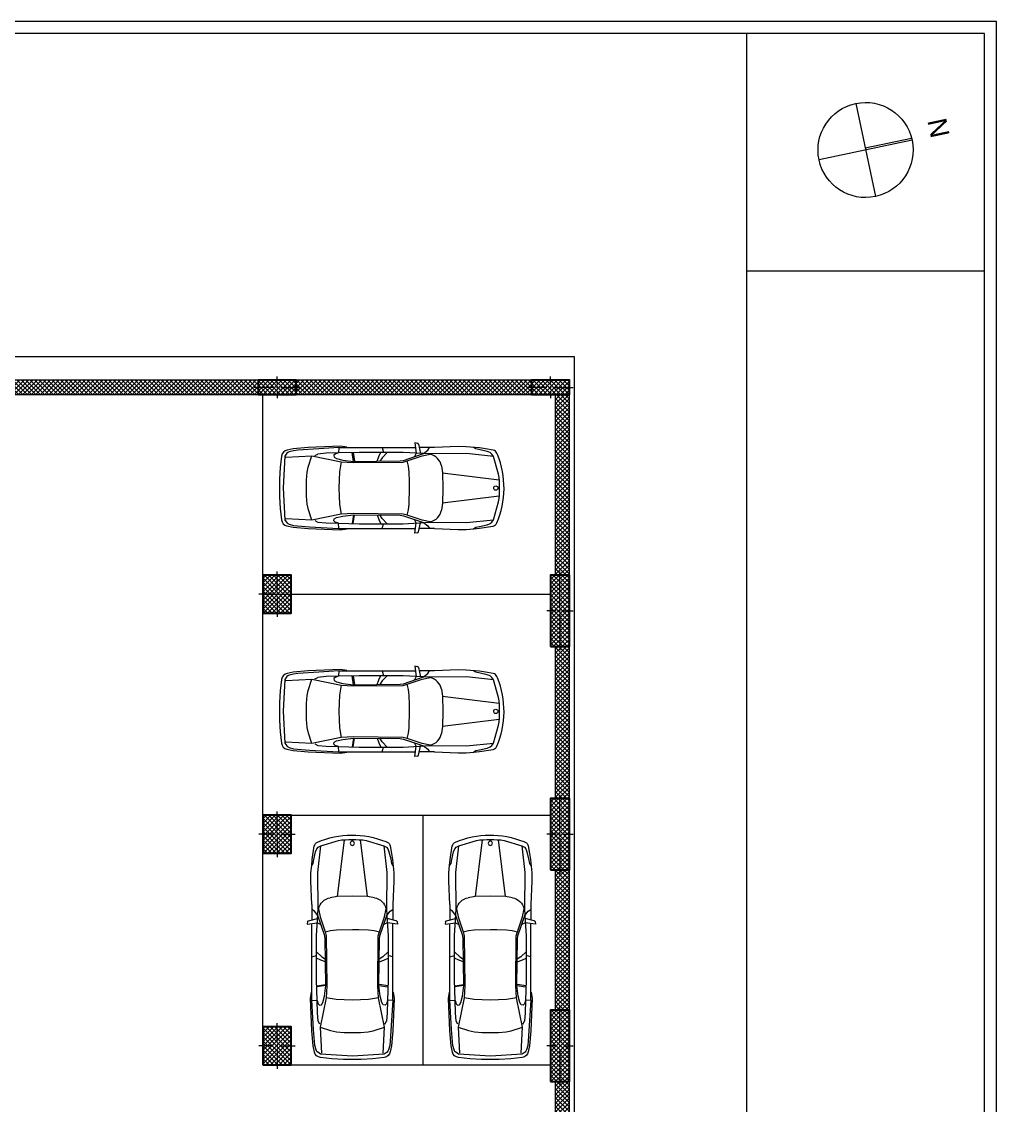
# Model space of a CAD drawing. Header units: millimetres. Extents: x 533892 to 593342, y -930649 to -888599.
# Drawn here: x 572846 to 593342, y -911390 to -888599 of the extents above; entities that cross this region are included whole.
import ezdxf
from ezdxf.enums import TextEntityAlignment as Align

# ---------------------------------------------------------------- set-up
doc = ezdxf.new("R2010")
doc.units = ezdxf.units.MM
doc.header["$MEASUREMENT"] = 0
for name, color, linetype, lineweight in [('2D Drafting - General_Pen_No__1', 7, 'Continuous', 13), ('Drawing & Figure_Pen_No__1', 7, 'Continuous', 13), ('Structural - Bearing_Pen_No__1', 7, 'Continuous', 13)]:
    doc.layers.add(name, color=color, linetype=linetype, lineweight=lineweight)
for name, color, linetype, lineweight, true_color in [('aaa mobilje_Pen_No__61', 251, 'Continuous', 20, 0x6a6a6a), ('Drawing & Figure_Pen_No__90', 132, 'Continuous', 20, 0x00bfbf), ('Structural - Bearing_Pen_No__48', 14, 'Continuous', 25, 0xa80f02), ('Structural - Bearing_Pen_No__61', 251, 'Continuous', 20, 0x6a6a6a)]:
    doc.layers.add(name, color=color, linetype=linetype, lineweight=lineweight, true_color=true_color)
doc.layers.add('Structural - Bearing', color=7, linetype='Continuous')
doc.styles.add('GENERATED_STYLE_1', font='arial.ttf')
pattern_1 = [(45, (0, 0), (-45.961939, 45.961939), []), (135, (0, 0), (45.961939, 45.961939), [])]

# ---------------------------------------------------------------- blocks, each defined once
blk = doc.blocks.new('Slab_1', base_point=(539566, -895640))
at = {"layer": 'Structural - Bearing_Pen_No__1', "color": 7, "linetype": 'Continuous', "lineweight": 13, "flags": 128}
blk.add_lwpolyline([(539566, -895640), (584466, -895640), (584466, -921640), (539566, -921640)], close=True, dxfattribs=at)
blk = doc.blocks.new('Wall_9', base_point=(584366, -921140))
at = {"layer": 'Structural - Bearing_Pen_No__61', "linetype": 'Continuous', "lineweight": 20, "true_color": 0x6a6a6a}
h = blk.add_hatch(dxfattribs=at)
h.set_pattern_fill('CONCRETE_BLOCK', color=251, style=0, pattern_type=2)
h.set_pattern_definition(pattern_1)
h.paths.add_polyline_path([(584066, -900240), (584366, -900240), (584366, -896440), (584066, -896440)])
h = blk.add_hatch(dxfattribs=at)
h.set_pattern_fill('CONCRETE_BLOCK', color=251, style=0, pattern_type=2)
h.set_pattern_definition(pattern_1)
h.paths.add_polyline_path([(584066, -904940), (584366, -904940), (584366, -901740), (584066, -901740)])
h = blk.add_hatch(dxfattribs=at)
h.set_pattern_fill('CONCRETE_BLOCK', color=251, style=0, pattern_type=2)
h.set_pattern_definition(pattern_1)
h.paths.add_polyline_path([(584066, -909390), (584366, -909390), (584366, -906440), (584066, -906440)])
h = blk.add_hatch(dxfattribs=at)
h.set_pattern_fill('CONCRETE_BLOCK', color=251, style=0, pattern_type=2)
h.set_pattern_definition(pattern_1)
h.paths.add_polyline_path([(584066, -914140), (584366, -914140), (584366, -910890), (584066, -910890)])
h = blk.add_hatch(dxfattribs=at)
h.set_pattern_fill('CONCRETE_BLOCK', color=251, style=0, pattern_type=2)
h.set_pattern_definition(pattern_1)
h.paths.add_polyline_path([(584066, -920340), (584366, -920340), (584366, -916140), (584066, -916140)])
at = {"layer": 'Structural - Bearing_Pen_No__1', "color": 7, "linetype": 'Continuous', "lineweight": 13, "flags": 128}
for points in [[(584366, -921140), (584366, -896140)], [(584066, -896440), (584066, -900240)], [(584066, -901740), (584066, -904940)], [(584066, -906440), (584066, -909390)], [(584066, -910890), (584066, -914140)], [(584066, -916140), (584066, -920840)]]:
    blk.add_lwpolyline(points, dxfattribs=at)
blk = doc.blocks.new('Wall_12', base_point=(539566, -896140))
at = {"layer": 'Structural - Bearing_Pen_No__61', "linetype": 'Continuous', "lineweight": 20, "true_color": 0x6a6a6a}
h = blk.add_hatch(dxfattribs=at)
h.set_pattern_fill('CONCRETE_BLOCK', color=251, style=0, pattern_type=2)
h.set_pattern_definition(pattern_1)
h.paths.add_polyline_path([(577816, -896440), (577816, -896140), (572666, -896140), (572666, -896440)])
h = blk.add_hatch(dxfattribs=at)
h.set_pattern_fill('CONCRETE_BLOCK', color=251, style=0, pattern_type=2)
h.set_pattern_definition(pattern_1)
h.paths.add_polyline_path([(583566, -896440), (583566, -896140), (578616, -896140), (578616, -896440)])
at = {"layer": 'Structural - Bearing_Pen_No__1', "color": 7, "linetype": 'Continuous', "lineweight": 13, "flags": 128}
for points in [[(584366, -896140), (539566, -896140)], [(539866, -896440), (584066, -896440)]]:
    blk.add_lwpolyline(points, dxfattribs=at)
blk = doc.blocks.new('Column_4', base_point=(578216, -896290))
at = {"layer": 'Structural - Bearing', "linetype": 'Continuous', "lineweight": 0, "true_color": 0x000000}
h = blk.add_hatch(dxfattribs=at)
h.set_pattern_fill('CONCRETE_BLOCK', color=18, style=0, pattern_type=2)
h.set_pattern_definition(pattern_1)
h.paths.add_polyline_path([(577816, -896440), (578616, -896440), (578616, -896140), (577816, -896140)])
at = {"layer": 'Structural - Bearing_Pen_No__1', "color": 7, "linetype": 'Continuous', "lineweight": 13}
for p, q in [((578216, -896210), (578216, -896060)), ((578136, -896290), (577736, -896290)), ((578296, -896290), (578696, -896290)), ((578216, -896370), (578216, -896520))]:
    blk.add_line(p, q, dxfattribs=at)
blk.add_point((578216, -896290), dxfattribs=at)
at = {"layer": 'Structural - Bearing_Pen_No__48', "color": 14, "linetype": 'Continuous', "lineweight": 25, "true_color": 0xa80f02, "flags": 128}
blk.add_lwpolyline([(577816, -896440), (578616, -896440), (578616, -896140), (577816, -896140)], close=True, dxfattribs=at)
blk = doc.blocks.new('Column_9', base_point=(583966, -896290))
at = {"layer": 'Structural - Bearing', "linetype": 'Continuous', "lineweight": 0, "true_color": 0x000000}
h = blk.add_hatch(dxfattribs=at)
h.set_pattern_fill('CONCRETE_BLOCK', color=18, style=0, pattern_type=2)
h.set_pattern_definition(pattern_1)
h.paths.add_polyline_path([(583566, -896440), (584366, -896440), (584366, -896140), (583566, -896140)])
at = {"layer": 'Structural - Bearing_Pen_No__1', "color": 7, "linetype": 'Continuous', "lineweight": 13}
for p, q in [((583966, -896210), (583966, -896060)), ((583886, -896290), (583486, -896290)), ((584046, -896290), (584446, -896290)), ((583966, -896370), (583966, -896520))]:
    blk.add_line(p, q, dxfattribs=at)
blk.add_point((583966, -896290), dxfattribs=at)
at = {"layer": 'Structural - Bearing_Pen_No__48', "color": 14, "linetype": 'Continuous', "lineweight": 25, "true_color": 0xa80f02, "flags": 128}
blk.add_lwpolyline([(583566, -896440), (584366, -896440), (584366, -896140), (583566, -896140)], close=True, dxfattribs=at)
blk = doc.blocks.new('North Symbol 17')
at = {"layer": 'aaa mobilje_Pen_No__61', "color": 251, "linetype": 'Continuous', "lineweight": 20, "true_color": 0x6a6a6a}
for p, q in [((0, 1000), (0, -1000)), ((45, 0), (45, 999)), ((1000, 0), (-1000, 0))]:
    blk.add_line(p, q, dxfattribs=at)
for start, end in [(0, 180), (180, 0)]:
    blk.add_arc((0, 0), 1000, start, end, dxfattribs=at)
at = {"layer": 'aaa mobilje_Pen_No__61', "color": 251, "linetype": 'Continuous', "lineweight": 20, "true_color": 0x6a6a6a, "style": 'GENERATED_STYLE_1'}
blk.add_attdef('txt', text='', height=400, dxfattribs=at).set_placement((0, 1387), align=Align.BOTTOM_CENTER)
blk = doc.blocks.new('Column_29', base_point=(578216, -905690))
at = {"layer": 'Structural - Bearing', "linetype": 'Continuous', "lineweight": 0, "true_color": 0x000000}
h = blk.add_hatch(dxfattribs=at)
h.set_pattern_fill('CONCRETE_BLOCK', color=18, style=0, pattern_type=2)
h.set_pattern_definition(pattern_1)
h.paths.add_polyline_path([(577916, -906090), (578516, -906090), (578516, -905290), (577916, -905290)])
at = {"layer": 'Structural - Bearing_Pen_No__1', "color": 7, "linetype": 'Continuous', "lineweight": 13}
for p, q in [((578216, -905610), (578216, -905210)), ((578136, -905690), (577836, -905690)), ((578296, -905690), (578596, -905690)), ((578216, -905770), (578216, -906170))]:
    blk.add_line(p, q, dxfattribs=at)
blk.add_point((578216, -905690), dxfattribs=at)
at = {"layer": 'Structural - Bearing_Pen_No__48', "color": 14, "linetype": 'Continuous', "lineweight": 25, "true_color": 0xa80f02, "flags": 128}
blk.add_lwpolyline([(577916, -906090), (578516, -906090), (578516, -905290), (577916, -905290)], close=True, dxfattribs=at)
blk = doc.blocks.new('Column_31', base_point=(584166, -910140))
at = {"layer": 'Structural - Bearing', "linetype": 'Continuous', "lineweight": 0, "true_color": 0x000000}
h = blk.add_hatch(dxfattribs=at)
h.set_pattern_fill('CONCRETE_BLOCK', color=18, style=0, pattern_type=2)
h.set_pattern_definition(pattern_1)
h.paths.add_polyline_path([(583966, -910890), (584366, -910890), (584366, -909390), (583966, -909390)])
at = {"layer": 'Structural - Bearing_Pen_No__1', "color": 7, "linetype": 'Continuous', "lineweight": 13}
for p, q in [((584166, -910060), (584166, -909310)), ((584086, -910140), (583886, -910140)), ((584166, -910220), (584166, -910970)), ((584246, -910140), (584446, -910140))]:
    blk.add_line(p, q, dxfattribs=at)
blk.add_point((584166, -910140), dxfattribs=at)
at = {"layer": 'Structural - Bearing_Pen_No__48', "color": 14, "linetype": 'Continuous', "lineweight": 25, "true_color": 0xa80f02, "flags": 128}
blk.add_lwpolyline([(583966, -910890), (584366, -910890), (584366, -909390), (583966, -909390)], close=True, dxfattribs=at)
blk = doc.blocks.new('Column_37', base_point=(578216, -910140))
at = {"layer": 'Structural - Bearing', "linetype": 'Continuous', "lineweight": 0, "true_color": 0x000000}
h = blk.add_hatch(dxfattribs=at)
h.set_pattern_fill('CONCRETE_BLOCK', color=18, style=0, pattern_type=2)
h.set_pattern_definition(pattern_1)
h.paths.add_polyline_path([(577916, -910540), (578516, -910540), (578516, -909740), (577916, -909740)])
at = {"layer": 'Structural - Bearing_Pen_No__1', "color": 7, "linetype": 'Continuous', "lineweight": 13}
for p, q in [((578216, -910060), (578216, -909660)), ((578136, -910140), (577836, -910140)), ((578216, -910220), (578216, -910620)), ((578296, -910140), (578596, -910140))]:
    blk.add_line(p, q, dxfattribs=at)
blk.add_point((578216, -910140), dxfattribs=at)
at = {"layer": 'Structural - Bearing_Pen_No__48', "color": 14, "linetype": 'Continuous', "lineweight": 25, "true_color": 0xa80f02, "flags": 128}
blk.add_lwpolyline([(577916, -910540), (578516, -910540), (578516, -909740), (577916, -909740)], close=True, dxfattribs=at)
blk = doc.blocks.new('Column_40', base_point=(584166, -905690))
at = {"layer": 'Structural - Bearing', "linetype": 'Continuous', "lineweight": 0, "true_color": 0x000000}
h = blk.add_hatch(dxfattribs=at)
h.set_pattern_fill('CONCRETE_BLOCK', color=18, style=0, pattern_type=2)
h.set_pattern_definition(pattern_1)
h.paths.add_polyline_path([(583966, -906440), (584366, -906440), (584366, -904940), (583966, -904940)])
at = {"layer": 'Structural - Bearing_Pen_No__1', "color": 7, "linetype": 'Continuous', "lineweight": 13}
for p, q in [((584166, -905610), (584166, -904860)), ((584086, -905690), (583886, -905690)), ((584246, -905690), (584446, -905690)), ((584166, -905770), (584166, -906520))]:
    blk.add_line(p, q, dxfattribs=at)
blk.add_point((584166, -905690), dxfattribs=at)
at = {"layer": 'Structural - Bearing_Pen_No__48', "color": 14, "linetype": 'Continuous', "lineweight": 25, "true_color": 0xa80f02, "flags": 128}
blk.add_lwpolyline([(583966, -906440), (584366, -906440), (584366, -904940), (583966, -904940)], close=True, dxfattribs=at)
blk = doc.blocks.new('Column_42', base_point=(584166, -900990))
at = {"layer": 'Structural - Bearing', "linetype": 'Continuous', "lineweight": 0, "true_color": 0x000000}
h = blk.add_hatch(dxfattribs=at)
h.set_pattern_fill('CONCRETE_BLOCK', color=18, style=0, pattern_type=2)
h.set_pattern_definition(pattern_1)
h.paths.add_polyline_path([(583966, -901740), (584366, -901740), (584366, -900240), (583966, -900240)])
at = {"layer": 'Structural - Bearing_Pen_No__1', "color": 7, "linetype": 'Continuous', "lineweight": 13}
for p, q in [((584166, -900910), (584166, -900160)), ((584086, -900990), (583886, -900990)), ((584166, -901070), (584166, -901820)), ((584246, -900990), (584446, -900990))]:
    blk.add_line(p, q, dxfattribs=at)
blk.add_point((584166, -900990), dxfattribs=at)
at = {"layer": 'Structural - Bearing_Pen_No__48', "color": 14, "linetype": 'Continuous', "lineweight": 25, "true_color": 0xa80f02, "flags": 128}
blk.add_lwpolyline([(583966, -901740), (584366, -901740), (584366, -900240), (583966, -900240)], close=True, dxfattribs=at)
blk = doc.blocks.new('Column_47', base_point=(578216, -900640))
at = {"layer": 'Structural - Bearing', "linetype": 'Continuous', "lineweight": 0, "true_color": 0x000000}
h = blk.add_hatch(dxfattribs=at)
h.set_pattern_fill('CONCRETE_BLOCK', color=18, style=0, pattern_type=2)
h.set_pattern_definition(pattern_1)
h.paths.add_polyline_path([(577916, -900240), (577916, -901040), (578516, -901040), (578516, -900240)])
at = {"layer": 'Structural - Bearing_Pen_No__1', "color": 7, "linetype": 'Continuous', "lineweight": 13}
for p, q in [((578216, -900560), (578216, -900160)), ((578136, -900640), (577836, -900640)), ((578296, -900640), (578596, -900640)), ((578216, -900720), (578216, -901120))]:
    blk.add_line(p, q, dxfattribs=at)
blk.add_point((578216, -900640), dxfattribs=at)
at = {"layer": 'Structural - Bearing_Pen_No__48', "color": 14, "linetype": 'Continuous', "lineweight": 25, "true_color": 0xa80f02, "flags": 128}
blk.add_lwpolyline([(577916, -900240), (577916, -901040), (578516, -901040), (578516, -900240)], close=True, dxfattribs=at)

msp = doc.modelspace()

# ---------------------------------------------------------------- linework, layer by layer
at = {"layer": '2D Drafting - General_Pen_No__1', "color": 7, "linetype": 'Continuous', "lineweight": 13, "flags": 128}
for points in [[(533892, -930649), (593342, -930649), (593342, -888599), (533892, -888599)], [(593092, -888849), (534892, -888849), (534892, -930399), (593092, -930399)]]:
    msp.add_lwpolyline(points, close=True, dxfattribs=at)
at = {"layer": 'aaa mobilje_Pen_No__61', "color": 251, "linetype": 'Continuous', "lineweight": 20, "true_color": 0x6a6a6a}
for p, q in [((581169, -897468), (581112, -897456)), ((581112, -897456), (581145, -897673)), ((581188, -897487), (581233, -897678)), ((578424, -897677), (578382, -897737)), ((578400, -897759), (578948, -897731)), ((578558, -897582), (578428, -897610)), ((578564, -897622), (578470, -897648)), ((578869, -897555), (578558, -897582)), ((578652, -897613), (578564, -897622)), ((579092, -897582), (578652, -897613)), ((578868, -897969), (578948, -897731)), ((579552, -897526), (578869, -897555)), ((578948, -897731), (579565, -897856)), ((579010, -897723), (579073, -897692)), ((579248, -897674), (579073, -897692)), ((579515, -897555), (579092, -897582)), ((579509, -897668), (579248, -897674)), ((579436, -897692), (579410, -897717)), ((579410, -897717), (579419, -897759)), ((579509, -897668), (579436, -897692)), ((579515, -897555), (579509, -897668)), ((579944, -897657), (579509, -897668)), ((579515, -897555), (581127, -897555)), ((579686, -897551), (579552, -897526)), ((579822, -897848), (579796, -897661)), ((579819, -897657), (579847, -897845)), ((580868, -897657), (579944, -897657)), ((580358, -897744), (580401, -897655)), ((580427, -897554), (580458, -897657)), ((580536, -897655), (580427, -897769)), ((581298, -897682), (580868, -897657)), ((580872, -897828), (581298, -897682)), ((580953, -897838), (581268, -897731)), ((581145, -897673), (581110, -897746)), ((581526, -897555), (581204, -897555)), ((581268, -897731), (581438, -897698)), ((581298, -897682), (581387, -897613)), ((581438, -897688), (581298, -897682)), ((581387, -897613), (581420, -897554)), ((582203, -897683), (581438, -897688)), ((582022, -897533), (581526, -897555)), ((582195, -897539), (582022, -897533)), ((582475, -897564), (582195, -897539)), ((582765, -897743), (582203, -897683)), ((582393, -897582), (582350, -897554)), ((582487, -897602), (582393, -897582)), ((582600, -897582), (582475, -897564)), ((582634, -897637), (582487, -897602)), ((582761, -897609), (582600, -897582)), ((582701, -897661), (582634, -897637)), ((582734, -897692), (582701, -897661)), ((582765, -897743), (582734, -897692)), ((582851, -897704), (582838, -897674)), ((578310, -897740), (578285, -897976)), ((578382, -897737), (578342, -898405)), ((579419, -897759), (579468, -897789)), ((579468, -897789), (579599, -897820)), ((579565, -897856), (579533, -898065)), ((579565, -897856), (579816, -897872)), ((579599, -897820), (579822, -897848)), ((579816, -897872), (580871, -897861)), ((579822, -897848), (580805, -897837)), ((580322, -897843), (580358, -897744)), ((580427, -897769), (580379, -897842)), ((580805, -897837), (580872, -897828)), ((580871, -897861), (580953, -897838)), ((580980, -897951), (580953, -897838)), ((580994, -898071), (580980, -897951)), ((581671, -897943), (581695, -898087)), ((582876, -898117), (582765, -897743)), ((578285, -897976), (578271, -898222)), ((578838, -898239), (578851, -898072)), ((578851, -898072), (578868, -897969)), ((579533, -898065), (579521, -898237)), ((581001, -898271), (580994, -898071)), ((581695, -898087), (581705, -898408)), ((581695, -898087), (582889, -898238)), ((578271, -898222), (578266, -898408)), ((578266, -898408), (578271, -898594)), ((578342, -898405), (578382, -899080)), ((578836, -898405), (578838, -898239)), ((578838, -898577), (578836, -898405)), ((579521, -898237), (579519, -898411)), ((579519, -898411), (579521, -898579)), ((580994, -898745), (581004, -898404)), ((581004, -898404), (581001, -898271)), ((581705, -898408), (581695, -898729)), ((582989, -898408), (582988, -898408)), ((578271, -898594), (578285, -898840)), ((578851, -898744), (578838, -898577)), ((579521, -898579), (579533, -898751)), ((582889, -898578), (581695, -898729)), ((578285, -898840), (578310, -899076)), ((578875, -898866), (578851, -898744)), ((578948, -899085), (578875, -898866)), ((579533, -898751), (579565, -898960)), ((580953, -898978), (580980, -898866)), ((580980, -898866), (580994, -898745)), ((581695, -898729), (581671, -898874)), ((582765, -899073), (582876, -898699)), ((578382, -899080), (578421, -899136)), ((578948, -899085), (578400, -899058)), ((579565, -898960), (578948, -899085)), ((579010, -899093), (579073, -899124)), ((579410, -899100), (579419, -899057)), ((579436, -899124), (579410, -899100)), ((579419, -899057), (579468, -899027)), ((579468, -899027), (579599, -898996)), ((579816, -898944), (579565, -898960)), ((579599, -898996), (579822, -898968)), ((579823, -898968), (579796, -899155)), ((580871, -898955), (579816, -898944)), ((579820, -899156), (579847, -898972)), ((579822, -898968), (580805, -898979)), ((580322, -898974), (580358, -899072)), ((580358, -899072), (580400, -899159)), ((580427, -899047), (580379, -898974)), ((580534, -899159), (580427, -899047)), ((580805, -898979), (580872, -898989)), ((580953, -898978), (580871, -898955)), ((580872, -898989), (581298, -899135)), ((581268, -899085), (580953, -898978)), ((581144, -899143), (581110, -899070)), ((581438, -899118), (581268, -899085)), ((582203, -899133), (582765, -899073)), ((582734, -899124), (582765, -899073)), ((578424, -899206), (578558, -899234)), ((578470, -899168), (578564, -899194)), ((578558, -899234), (578869, -899261)), ((578564, -899194), (578900, -899224)), ((578869, -899261), (579552, -899290)), ((578900, -899224), (579515, -899261)), ((579073, -899124), (579248, -899142)), ((579248, -899142), (579509, -899148)), ((579509, -899148), (579436, -899124)), ((579515, -899261), (579509, -899148)), ((579509, -899148), (579944, -899159)), ((579515, -899261), (581127, -899261)), ((579552, -899290), (579686, -899265)), ((579944, -899159), (580868, -899159)), ((580427, -899262), (580458, -899159)), ((580868, -899159), (581438, -899128)), ((581112, -899360), (581144, -899143)), ((581188, -899330), (581233, -899138)), ((581526, -899261), (581204, -899261)), ((581298, -899135), (581387, -899203)), ((581387, -899203), (581420, -899262)), ((581438, -899128), (582203, -899133)), ((581526, -899261), (582022, -899283)), ((582022, -899283), (582195, -899278)), ((582195, -899278), (582350, -899263)), ((582350, -899263), (582393, -899234)), ((582350, -899263), (582475, -899252)), ((582393, -899234), (582472, -899218)), ((582472, -899218), (582634, -899179)), ((582475, -899252), (582761, -899207)), ((582634, -899179), (582701, -899155)), ((582701, -899155), (582734, -899124)), ((581169, -899348), (581112, -899360)), ((578558, -902279), (578428, -902307)), ((578869, -902252), (578558, -902279)), ((579092, -902279), (578652, -902310)), ((579552, -902223), (578869, -902252)), ((579515, -902252), (579092, -902279)), ((579515, -902252), (579509, -902365)), ((579515, -902252), (581127, -902252)), ((579686, -902248), (579552, -902223)), ((580427, -902251), (580458, -902354)), ((581169, -902165), (581112, -902153)), ((581112, -902153), (581145, -902370)), ((581188, -902184), (581233, -902375)), ((581526, -902252), (581204, -902252)), ((581387, -902310), (581420, -902251)), ((582022, -902230), (581526, -902252)), ((582195, -902236), (582022, -902230)), ((582475, -902261), (582195, -902236)), ((582393, -902279), (582350, -902251)), ((582487, -902299), (582393, -902279)), ((582600, -902279), (582475, -902261)), ((582761, -902306), (582600, -902279)), ((578310, -902437), (578285, -902673)), ((578382, -902434), (578342, -903102)), ((578424, -902374), (578382, -902434)), ((578400, -902456), (578948, -902428)), ((578564, -902319), (578470, -902345)), ((578652, -902310), (578564, -902319)), ((578868, -902666), (578948, -902428)), ((578948, -902428), (579565, -902553)), ((579010, -902420), (579073, -902389)), ((579248, -902371), (579073, -902389)), ((579509, -902365), (579248, -902371)), ((579436, -902389), (579410, -902414)), ((579410, -902414), (579419, -902456)), ((579419, -902456), (579468, -902486)), ((579509, -902365), (579436, -902389)), ((579468, -902486), (579599, -902517)), ((579944, -902354), (579509, -902365)), ((579599, -902517), (579822, -902545)), ((579822, -902545), (579796, -902358)), ((579819, -902354), (579847, -902542)), ((580868, -902354), (579944, -902354)), ((580322, -902540), (580358, -902441)), ((580358, -902441), (580401, -902352)), ((580427, -902466), (580379, -902539)), ((580536, -902352), (580427, -902466)), ((581298, -902379), (580868, -902354)), ((580872, -902525), (581298, -902379)), ((580953, -902535), (581268, -902428)), ((581145, -902370), (581110, -902443)), ((581268, -902428), (581438, -902395)), ((581298, -902379), (581387, -902310)), ((581438, -902385), (581298, -902379)), ((582203, -902380), (581438, -902385)), ((582765, -902440), (582203, -902380)), ((582634, -902334), (582487, -902299)), ((582701, -902358), (582634, -902334)), ((582734, -902389), (582701, -902358)), ((582765, -902440), (582734, -902389)), ((582876, -902814), (582765, -902440)), ((582851, -902401), (582838, -902371)), ((578285, -902673), (578271, -902919)), ((578851, -902769), (578868, -902666)), ((579565, -902553), (579533, -902762)), ((579565, -902553), (579816, -902569)), ((579816, -902569), (580871, -902558)), ((579822, -902545), (580805, -902534)), ((580805, -902534), (580872, -902525)), ((580871, -902558), (580953, -902535)), ((580980, -902648), (580953, -902535)), ((580994, -902768), (580980, -902648)), ((581671, -902640), (581695, -902784)), ((578271, -902919), (578266, -903105)), ((578836, -903102), (578838, -902936)), ((578838, -902936), (578851, -902769)), ((579521, -902934), (579519, -903108)), ((579533, -902762), (579521, -902934)), ((581001, -902968), (580994, -902768)), ((581004, -903101), (581001, -902968)), ((581695, -902784), (581705, -903105)), ((581695, -902784), (582889, -902935)), ((578266, -903105), (578271, -903291)), ((578342, -903102), (578382, -903777)), ((578838, -903274), (578836, -903102)), ((579519, -903108), (579521, -903276)), ((580994, -903442), (581004, -903101)), ((581705, -903105), (581695, -903426)), ((582989, -903105), (582988, -903105)), ((578271, -903291), (578285, -903537)), ((578851, -903441), (578838, -903274)), ((579521, -903276), (579533, -903448)), ((581695, -903426), (581671, -903571)), ((582889, -903275), (581695, -903426)), ((582765, -903770), (582876, -903396)), ((578285, -903537), (578310, -903773)), ((578875, -903563), (578851, -903441)), ((578948, -903782), (578875, -903563)), ((579565, -903657), (578948, -903782)), ((579533, -903448), (579565, -903657)), ((579816, -903641), (579565, -903657)), ((580871, -903652), (579816, -903641)), ((580953, -903675), (580871, -903652)), ((580953, -903675), (580980, -903563)), ((580980, -903563), (580994, -903442)), ((578382, -903777), (578421, -903833)), ((578948, -903782), (578400, -903755)), ((578470, -903865), (578564, -903892)), ((579010, -903790), (579073, -903821)), ((579073, -903821), (579248, -903839)), ((579248, -903839), (579509, -903845)), ((579410, -903797), (579419, -903754)), ((579436, -903821), (579410, -903797)), ((579419, -903754), (579468, -903724)), ((579509, -903845), (579436, -903821)), ((579468, -903724), (579599, -903693)), ((579515, -903958), (579509, -903845)), ((579509, -903845), (579944, -903856)), ((579599, -903693), (579822, -903665)), ((579823, -903665), (579796, -903852)), ((579820, -903853), (579847, -903669)), ((579822, -903665), (580805, -903676)), ((579944, -903856), (580868, -903856)), ((580322, -903671), (580358, -903769)), ((580358, -903769), (580400, -903856)), ((580427, -903744), (580379, -903671)), ((580534, -903856), (580427, -903744)), ((580427, -903959), (580458, -903856)), ((580805, -903676), (580872, -903686)), ((580868, -903856), (581438, -903825)), ((580872, -903686), (581298, -903832)), ((581268, -903782), (580953, -903675)), ((581144, -903840), (581110, -903767)), ((581112, -904057), (581144, -903840)), ((581188, -904027), (581233, -903835)), ((581438, -903815), (581268, -903782)), ((581298, -903832), (581387, -903900)), ((581438, -903825), (582203, -903830)), ((582203, -903830), (582765, -903770)), ((582472, -903915), (582634, -903876)), ((582634, -903876), (582701, -903852)), ((582701, -903852), (582734, -903821)), ((582734, -903821), (582765, -903770)), ((578424, -903903), (578558, -903931)), ((578558, -903931), (578869, -903958)), ((578564, -903892), (578900, -903921)), ((578869, -903958), (579552, -903987)), ((578900, -903921), (579515, -903958)), ((579515, -903958), (581127, -903958)), ((579552, -903987), (579686, -903962)), ((581169, -904045), (581112, -904057)), ((581526, -903958), (581204, -903958)), ((581387, -903900), (581420, -903959)), ((581526, -903958), (582022, -903980)), ((582022, -903980), (582195, -903975)), ((582195, -903975), (582350, -903960)), ((582350, -903960), (582393, -903931)), ((582350, -903960), (582475, -903949)), ((582393, -903931), (582472, -903915)), ((582475, -903949), (582761, -903904)), ((579799, -905706), (579799, -905706)), ((582701, -905706), (582701, -905706)), ((578955, -906220), (579000, -905934)), ((579074, -906492), (579134, -905930)), ((579083, -905961), (579134, -905930)), ((579134, -905930), (579508, -905819)), ((579629, -905806), (579478, -907000)), ((580121, -907000), (579969, -905806)), ((580091, -905819), (580464, -905930)), ((580464, -905930), (580515, -905961)), ((580464, -905930), (580525, -906492)), ((580504, -905844), (580534, -905857)), ((580598, -905934), (580625, -906095)), ((581857, -906220), (581902, -905934)), ((581976, -906492), (582036, -905930)), ((581985, -905961), (582036, -905930)), ((582036, -905930), (582410, -905819)), ((582531, -905806), (582380, -907000)), ((583022, -907000), (582871, -905806)), ((582992, -905819), (583366, -905930)), ((583366, -905930), (583417, -905961)), ((583366, -905930), (583426, -906492)), ((583405, -905844), (583436, -905857)), ((583500, -905934), (583527, -906095)), ((578989, -906223), (579028, -906061)), ((579028, -906061), (579052, -905994)), ((579052, -905994), (579083, -905961)), ((580515, -905961), (580546, -905994)), ((580546, -905994), (580570, -906061)), ((580570, -906061), (580606, -906208)), ((580625, -906095), (580644, -906220)), ((581891, -906223), (581930, -906061)), ((581930, -906061), (581954, -905994)), ((581954, -905994), (581985, -905961)), ((583417, -905961), (583448, -905994)), ((583448, -905994), (583472, -906061)), ((583472, -906061), (583507, -906208)), ((583527, -906095), (583545, -906220)), ((578930, -906500), (578945, -906345)), ((578945, -906345), (578955, -906220)), ((578945, -906345), (578973, -906302)), ((578973, -906302), (578989, -906223)), ((580606, -906208), (580625, -906302)), ((580625, -906302), (580654, -906345)), ((580644, -906220), (580669, -906500)), ((581831, -906500), (581846, -906345)), ((581846, -906345), (581857, -906220)), ((581846, -906345), (581875, -906302)), ((581875, -906302), (581891, -906223)), ((583507, -906208), (583527, -906302)), ((583527, -906302), (583556, -906345)), ((583545, -906220), (583571, -906500)), ((578924, -906673), (578930, -906500)), ((579079, -907257), (579074, -906492)), ((580525, -906492), (580519, -907257)), ((580669, -906500), (580674, -906673)), ((581826, -906673), (581831, -906500)), ((581981, -907257), (581976, -906492)), ((583426, -906492), (583421, -907257)), ((583571, -906500), (583576, -906673)), ((578946, -907169), (578924, -906673)), ((580674, -906673), (580652, -907169)), ((581848, -907169), (581826, -906673)), ((583576, -906673), (583554, -907169)), ((579478, -907000), (579334, -907024)), ((579799, -906990), (579478, -907000)), ((580121, -907000), (579799, -906990)), ((580265, -907024), (580121, -907000)), ((582380, -907000), (582236, -907024)), ((582701, -906990), (582380, -907000)), ((583022, -907000), (582701, -906990)), ((583166, -907024), (583022, -907000)), ((578946, -907169), (578946, -907491)), ((579004, -907308), (578946, -907275)), ((579073, -907396), (579004, -907308)), ((579048, -907827), (579079, -907257)), ((579089, -907257), (579122, -907427)), ((580477, -907427), (580509, -907257)), ((580519, -907257), (580526, -907396)), ((580526, -907396), (580594, -907308)), ((580594, -907308), (580653, -907275)), ((580652, -907169), (580652, -907491)), ((581906, -907308), (581847, -907275)), ((581848, -907169), (581848, -907491)), ((581974, -907396), (581906, -907308)), ((581950, -907827), (581981, -907257)), ((581991, -907257), (582024, -907427)), ((583378, -907427), (583411, -907257)), ((583421, -907257), (583428, -907396)), ((583428, -907396), (583496, -907308)), ((583496, -907308), (583555, -907275)), ((583554, -907169), (583554, -907491)), ((578859, -907526), (578847, -907583)), ((578878, -907507), (579069, -907462)), ((579219, -907823), (579073, -907396)), ((579122, -907427), (579229, -907742)), ((580369, -907742), (580477, -907427)), ((580380, -907823), (580526, -907396)), ((580526, -907396), (580550, -907827)), ((580721, -907507), (580529, -907462)), ((580739, -907526), (580751, -907583)), ((581761, -907526), (581749, -907583)), ((581779, -907507), (581971, -907462)), ((582120, -907823), (581974, -907396)), ((582024, -907427), (582131, -907742)), ((583271, -907742), (583378, -907427)), ((583281, -907823), (583428, -907396)), ((583428, -907396), (583452, -907827)), ((583622, -907507), (583431, -907462)), ((583641, -907526), (583653, -907583)), ((578847, -907583), (579064, -907550)), ((578946, -909179), (578946, -907568)), ((579064, -907550), (579137, -907585)), ((579229, -907742), (579342, -907715)), ((579229, -907742), (579252, -907824)), ((579342, -907715), (579463, -907701)), ((579463, -907701), (579803, -907691)), ((579803, -907691), (579936, -907694)), ((579936, -907694), (580136, -907701)), ((580136, -907701), (580257, -907715)), ((580257, -907715), (580369, -907742)), ((580346, -907824), (580369, -907742)), ((580534, -907550), (580461, -907585)), ((580751, -907583), (580534, -907550)), ((580652, -909179), (580652, -907568)), ((581749, -907583), (581966, -907550)), ((581848, -909179), (581848, -907568)), ((581966, -907550), (582039, -907585)), ((582131, -907742), (582244, -907715)), ((582131, -907742), (582154, -907824)), ((582244, -907715), (582364, -907701)), ((582364, -907701), (582705, -907691)), ((582705, -907691), (582838, -907694)), ((582838, -907694), (583038, -907701)), ((583038, -907701), (583158, -907715)), ((583158, -907715), (583271, -907742)), ((583248, -907824), (583271, -907742)), ((583436, -907550), (583363, -907585)), ((583653, -907583), (583436, -907550)), ((583554, -909179), (583554, -907568)), ((579048, -908751), (579048, -907827)), ((579229, -907890), (579219, -907823)), ((579239, -908873), (579229, -907890)), ((579252, -907824), (579263, -908879)), ((580335, -908879), (580346, -907824)), ((580359, -908873), (580370, -907890)), ((580370, -907890), (580380, -907823)), ((580550, -907827), (580550, -908751)), ((581950, -908751), (581950, -907827)), ((582130, -907890), (582120, -907823)), ((582141, -908873), (582130, -907890)), ((582154, -907824), (582165, -908879)), ((583237, -908879), (583248, -907824)), ((583261, -908873), (583272, -907890)), ((583272, -907890), (583281, -907823)), ((583452, -907827), (583452, -908751)), ((579048, -908161), (579160, -908268)), ((580552, -908159), (580438, -908268)), ((581950, -908161), (582062, -908268)), ((583454, -908159), (583340, -908268)), ((578945, -908268), (579048, -908237)), ((579135, -908337), (579048, -908295)), ((579234, -908373), (579135, -908337)), ((579160, -908268), (579233, -908316)), ((580438, -908268), (580365, -908316)), ((580365, -908373), (580463, -908337)), ((580463, -908337), (580552, -908294)), ((580653, -908268), (580550, -908237)), ((581847, -908268), (581950, -908237)), ((582037, -908337), (581950, -908295)), ((582136, -908373), (582037, -908337)), ((582062, -908268), (582135, -908316)), ((583266, -908373), (583365, -908337)), ((583340, -908268), (583267, -908316)), ((583365, -908337), (583454, -908294)), ((583555, -908268), (583452, -908237)), ((579059, -909186), (579048, -908751)), ((579051, -908875), (579236, -908848)), ((579239, -908872), (579052, -908899)), ((579211, -909096), (579239, -908873)), ((579263, -908879), (579247, -909130)), ((580351, -909130), (580335, -908879)), ((580387, -909096), (580359, -908873)), ((580359, -908873), (580546, -908899)), ((580550, -908876), (580363, -908848)), ((580550, -908751), (580539, -909186)), ((581961, -909186), (581950, -908751)), ((581953, -908875), (582138, -908848)), ((582141, -908872), (581954, -908899)), ((582113, -909096), (582141, -908873)), ((582165, -908879), (582149, -909130)), ((583253, -909130), (583237, -908879)), ((583289, -909096), (583261, -908873)), ((583261, -908873), (583448, -908899)), ((583452, -908876), (583264, -908848)), ((583452, -908751), (583441, -909186)), ((578918, -909143), (578942, -909009)), ((579247, -909130), (579122, -909747)), ((579180, -909227), (579211, -909096)), ((579457, -909162), (579247, -909130)), ((580351, -909130), (580142, -909162)), ((580476, -909747), (580351, -909130)), ((580418, -909227), (580387, -909096)), ((580657, -909009), (580681, -909143)), ((581819, -909143), (581844, -909009)), ((582149, -909130), (582024, -909747)), ((582082, -909227), (582113, -909096)), ((582358, -909162), (582149, -909130)), ((583253, -909130), (583044, -909162)), ((583378, -909747), (583253, -909130)), ((583320, -909227), (583289, -909096)), ((583558, -909009), (583583, -909143)), ((578946, -909826), (578918, -909143)), ((578946, -909179), (579059, -909186)), ((578984, -909795), (578946, -909179)), ((579059, -909186), (579083, -909259)), ((579065, -909447), (579059, -909186)), ((579083, -909259), (579108, -909285)), ((579108, -909285), (579150, -909276)), ((579150, -909276), (579180, -909227)), ((579628, -909174), (579457, -909162)), ((579796, -909176), (579628, -909174)), ((579971, -909174), (579796, -909176)), ((580142, -909162), (579971, -909174)), ((580448, -909276), (580418, -909227)), ((580491, -909285), (580448, -909276)), ((580515, -909259), (580491, -909285)), ((580539, -909186), (580515, -909259)), ((580539, -909186), (580533, -909447)), ((580652, -909179), (580539, -909186)), ((580652, -909179), (580625, -909603)), ((580681, -909143), (580652, -909826)), ((581848, -909826), (581819, -909143)), ((581848, -909179), (581961, -909186)), ((581885, -909795), (581848, -909179)), ((581961, -909186), (581985, -909259)), ((581967, -909447), (581961, -909186)), ((581985, -909259), (582009, -909285)), ((582009, -909285), (582052, -909276)), ((582052, -909276), (582082, -909227)), ((582530, -909174), (582358, -909162)), ((582698, -909176), (582530, -909174)), ((582872, -909174), (582698, -909176)), ((583044, -909162), (582872, -909174)), ((583350, -909276), (583320, -909227)), ((583393, -909285), (583350, -909276)), ((583417, -909259), (583393, -909285)), ((583441, -909186), (583417, -909259)), ((583441, -909186), (583435, -909447)), ((583554, -909179), (583441, -909186)), ((583554, -909179), (583527, -909603)), ((583583, -909143), (583554, -909826)), ((579083, -909622), (579065, -909447)), ((580533, -909447), (580515, -909622)), ((581985, -909622), (581967, -909447)), ((583435, -909447), (583417, -909622)), ((579013, -910131), (578984, -909795)), ((579114, -909685), (579083, -909622)), ((579122, -909747), (579150, -910294)), ((579122, -909747), (579341, -909820)), ((580238, -909827), (580476, -909747)), ((580449, -910294), (580476, -909747)), ((580484, -909685), (580515, -909622)), ((580625, -909603), (580595, -910043)), ((581915, -910131), (581885, -909795)), ((582016, -909685), (581985, -909622)), ((582024, -909747), (582051, -910294)), ((582024, -909747), (582243, -909820)), ((583140, -909827), (583378, -909747)), ((583350, -910294), (583378, -909747)), ((583386, -909685), (583417, -909622)), ((583527, -909603), (583496, -910043)), ((578973, -910137), (578946, -909826)), ((579341, -909820), (579464, -909844)), ((579464, -909844), (579630, -909857)), ((579630, -909857), (579803, -909859)), ((579803, -909859), (579968, -909857)), ((579968, -909857), (580135, -909844)), ((580135, -909844), (580238, -909827)), ((580595, -910043), (580586, -910131)), ((580652, -909826), (580625, -910137)), ((581875, -910137), (581848, -909826)), ((582243, -909820), (582365, -909844)), ((582365, -909844), (582532, -909857)), ((582532, -909857), (582704, -909859)), ((582704, -909859), (582870, -909857)), ((582870, -909857), (583037, -909844)), ((583037, -909844), (583140, -909827)), ((583496, -910043), (583487, -910131)), ((583554, -909826), (583527, -910137)), ((579002, -910271), (578973, -910137)), ((579039, -910225), (579013, -910131)), ((580530, -910271), (580471, -910313)), ((580586, -910131), (580559, -910224)), ((580625, -910137), (580598, -910267)), ((581903, -910271), (581875, -910137)), ((581941, -910225), (581915, -910131)), ((583432, -910271), (583372, -910313)), ((583487, -910131), (583461, -910224)), ((583527, -910137), (583499, -910267)), ((579128, -910313), (579072, -910274)), ((579802, -910353), (579128, -910313)), ((579367, -910410), (579131, -910384)), ((579613, -910424), (579367, -910410)), ((579799, -910429), (579613, -910424)), ((579985, -910424), (579799, -910429)), ((580471, -910313), (579802, -910353)), ((580232, -910410), (579985, -910424)), ((580467, -910384), (580232, -910410)), ((582030, -910313), (581974, -910274)), ((582704, -910353), (582030, -910313)), ((582269, -910410), (582033, -910384)), ((582515, -910424), (582269, -910410)), ((582701, -910429), (582515, -910424)), ((582887, -910424), (582701, -910429)), ((583372, -910313), (582704, -910353)), ((583133, -910410), (582887, -910424)), ((583369, -910384), (583133, -910410))]:
    msp.add_line(p, q, dxfattribs=at)
for centre, major_axis, start_param, end_param in [((581164, -897492), (17.7, 17.7), 5.727305, 6.861623), ((578460, -897756), (-106, 106), -0.575715, 0.642137), ((578498, -897745), (-70.7, 70.7), -0.506125, 0.043587), ((581374, -897993), (213, 213), 5.664133, 6.854932), ((582744, -897708), (70.7, 70.7), 5.848587, 6.901698), ((581119, -898408), (63, 1869), 4.342186, 5.13214), ((580853, -898408), (-2043, 68), 3.032047, 3.318066), ((582817, -898408), (-31.8, 31.8), 3.926991, 10.210176), ((581374, -898824), (-213, 213), 2.569846, 3.760644), ((578460, -899060), (106, 106), 2.463798, 3.689923), ((578498, -899072), (-70.9, 70.9), 1.391584, 2.076926), ((581164, -899324), (17.7, 17.7), 4.133917, 5.268191), ((582744, -899108), (-70.7, 70.7), 2.52308, 3.576193), ((581164, -902189), (17.7, 17.7), 5.727305, 6.861623), ((578460, -902453), (-106, 106), -0.575715, 0.642137), ((578498, -902442), (-70.7, 70.7), -0.506125, 0.043587), ((581374, -902690), (213, 213), 5.664133, 6.854932), ((582744, -902405), (70.7, 70.7), 5.848587, 6.901698), ((581119, -903105), (63, 1869), 4.342186, 5.13214), ((580853, -903105), (-2043, 68), 3.032047, 3.318066), ((582817, -903105), (-31.8, 31.8), 3.926991, 10.210176), ((581374, -903521), (-213, 213), 2.569846, 3.760644), ((578460, -903757), (106, 106), 2.463798, 3.689923), ((578498, -903769), (-70.9, 70.9), 1.391584, 2.076926), ((582744, -903805), (-70.7, 70.7), 2.52308, 3.576193), ((581164, -904021), (17.7, 17.7), 4.133917, 5.268191)]:
    msp.add_ellipse(centre, major_axis=major_axis, ratio=1, start_param=start_param, end_param=end_param, dxfattribs=at)
at = {"layer": 'aaa mobilje_Pen_No__61', "color": 251, "linetype": 'Continuous', "lineweight": 20, "true_color": 0x6a6a6a, "extrusion": (0, 0, -1)}
for centre, major_axis, start_param, end_param in [((579799, -907576), (1869, 63), 4.342246, 5.132201), ((582701, -907576), (1869, 63), 4.342246, 5.132201), ((579099, -905951), (-70.7, 70.7), 5.664673, 6.717785), ((579799, -907842), (-68, 2043), -0.109546, 0.176473), ((579799, -905878), (-31.8, 31.8), 0.785398, 7.068583), ((580499, -905951), (70.7, 70.7), -0.434598, 0.618512), ((582001, -905951), (-70.7, 70.7), 5.664673, 6.717785), ((582701, -907842), (-68, 2043), -0.109546, 0.176473), ((582701, -905878), (-31.8, 31.8), 0.785398, 7.068583), ((583401, -905951), (70.7, 70.7), -0.434598, 0.618512), ((579384, -907321), (-213, 213), 5.711438, 6.902237), ((580215, -907321), (213, 213), -0.619052, 0.571746), ((582286, -907321), (-213, 213), 5.711438, 6.902237), ((583116, -907321), (213, 213), -0.619052, 0.571746), ((578883, -907531), (17.7, 17.7), 4.133917, 5.268191), ((580715, -907531), (17.7, 17.7), -0.55588, 0.578437), ((581785, -907531), (17.7, 17.7), 4.133917, 5.268191), ((583617, -907531), (17.7, 17.7), -0.55588, 0.578437), ((579147, -910235), (106, 106), 2.463798, 3.689923), ((579136, -910197), (-70.9, 70.9), 4.533177, 5.218518), ((580451, -910235), (-106, 106), 2.565877, 3.78373), ((580463, -910197), (-70.7, 70.7), 2.635468, 3.18518), ((582049, -910235), (106, 106), 2.463798, 3.689923), ((582037, -910197), (-70.9, 70.9), 4.533177, 5.218518), ((583353, -910235), (-106, 106), 2.565877, 3.78373), ((583364, -910197), (-70.7, 70.7), 2.635468, 3.18518)]:
    msp.add_ellipse(centre, major_axis=major_axis, ratio=1, start_param=start_param, end_param=end_param, dxfattribs=at)
at = {"layer": 'Drawing & Figure_Pen_No__1', "color": 7, "linetype": 'Continuous', "lineweight": 13}
for points in [[(588092, -922920), (588092, -888849)], [(593092, -893849), (588092, -893849)]]:
    msp.add_lwpolyline(points, dxfattribs=at)
at = {"layer": 'Drawing & Figure_Pen_No__90', "color": 132, "linetype": 'Continuous', "lineweight": 20, "true_color": 0x00bfbf}
for p, q in [((577916, -910540), (577916, -896440)), ((577916, -900640), (583966, -900640)), ((577916, -905290), (583966, -905290)), ((581291, -910540), (581291, -905290)), ((577916, -910540), (583966, -910540))]:
    msp.add_line(p, q, dxfattribs=at)

# ---------------------------------------------------------------- block references
at = {"layer": 'aaa mobilje_Pen_No__61', "color": 251, "linetype": 'Continuous', "lineweight": 20, "true_color": 0x6a6a6a}
ref = msp.add_blockref('North Symbol 17', (590592, -891298), dxfattribs=dict(at, xscale=-1, zscale=1000, rotation=281.9999999999966))
ref.add_attrib('txt', 'N', dxfattribs={"color": 251, "linetype": 'Continuous', "lineweight": 20, "true_color": 0x6a6a6a, "height": 400, "rotation": 282, "style": 'GENERATED_STYLE_1'}).set_placement((591814, -890901), align=Align.BOTTOM_CENTER)
at = {"layer": 'Structural - Bearing', "color": 7, "linetype": 'Continuous', "lineweight": 13}
msp.add_blockref('Slab_1', (539566, -895640), dxfattribs=at)
at = {"layer": 'Structural - Bearing', "color": 7, "lineweight": 13}
for name, p in [('Wall_12', (539566, -896140)), ('Wall_9', (584366, -921140))]:
    msp.add_blockref(name, p, dxfattribs=at)
at = {"layer": 'Structural - Bearing', "color": 14, "lineweight": 25, "true_color": 0xa80f02}
for name, p in [('Column_4', (578216, -896290)), ('Column_9', (583966, -896290)), ('Column_47', (578216, -900640)), ('Column_42', (584166, -900990)), ('Column_40', (584166, -905690)), ('Column_29', (578216, -905690)), ('Column_31', (584166, -910140)), ('Column_37', (578216, -910140))]:
    msp.add_blockref(name, p, dxfattribs=at)

doc.saveas('drawing.dxf')
